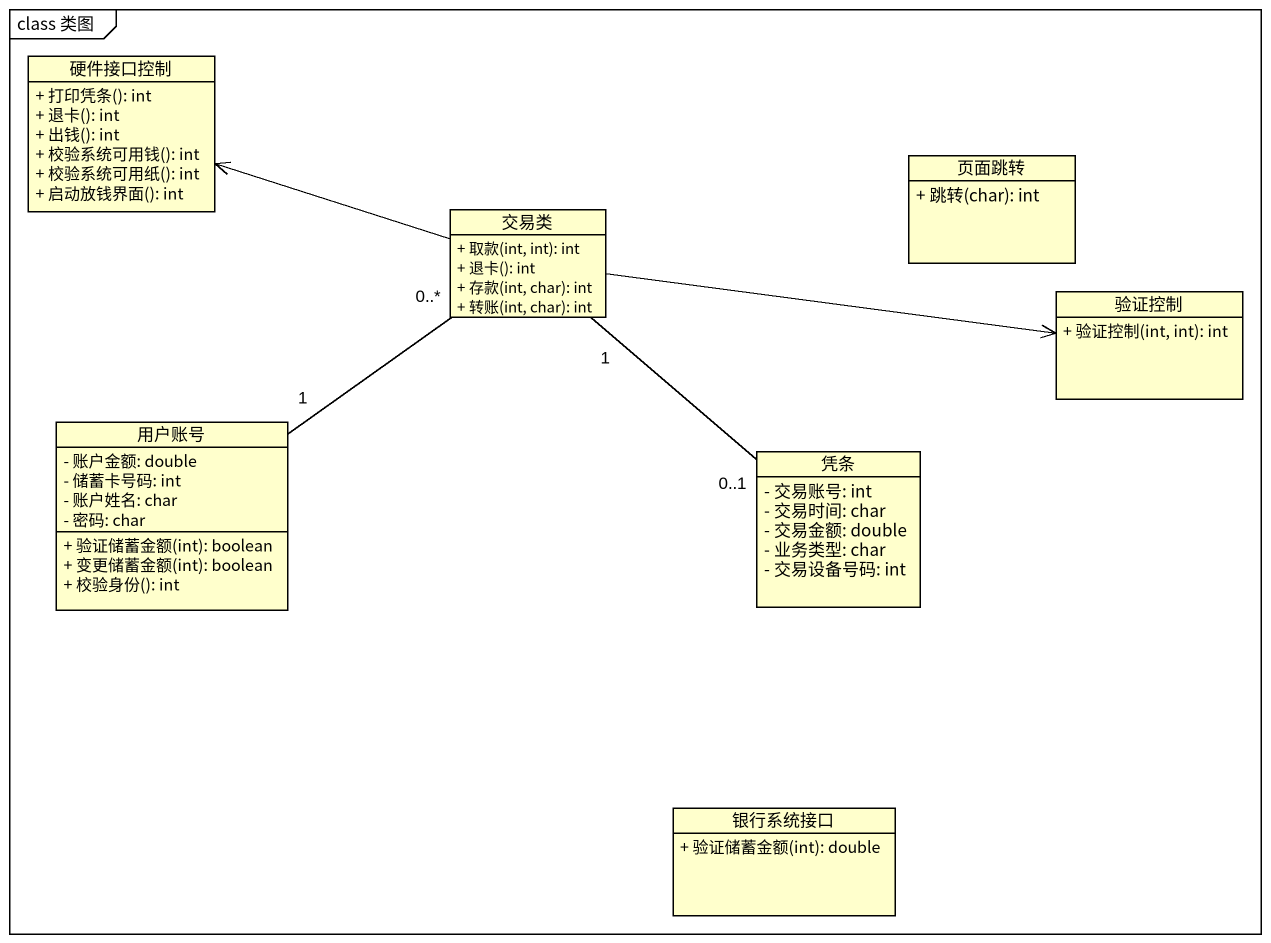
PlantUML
@startuml
mainframe class 类图
hide circle
hide empty members
skinparam classAttributeIconSize 0
class 硬件接口控制 {
  + 打印凭条(): int
  + 退卡(): int
  + 出钱(): int
  + 校验系统可用钱(): int
  + 校验系统可用纸(): int
  + 启动放钱界面(): int
}
class 页面跳转 {
  + 跳转(char): int
}
class 交易类 {
  + 取款(int, int): int
  + 退卡(): int
  + 存款(int, char): int
  + 转账(int, char): int
}
class 验证控制 {
  + 验证控制(int, int): int
}
class 用户账号 {
  - 账户金额: double
  - 储蓄卡号码: int
  - 账户姓名: char
  - 密码: char
  + 验证储蓄金额(int): boolean
  + 变更储蓄金额(int): boolean
  + 校验身份(): int
}
class 凭条 {
  - 交易账号: int
  - 交易时间: char
  - 交易金额: double
  - 业务类型: char
  - 交易设备号码: int
}
class 银行系统接口 {
  + 验证储蓄金额(int): double
}
交易类 -left-> 硬件接口控制
交易类 -right-> 验证控制
交易类 "1" -- "0..1" 凭条
用户账号 "1" -up- "0..*" 交易类
@enduml
